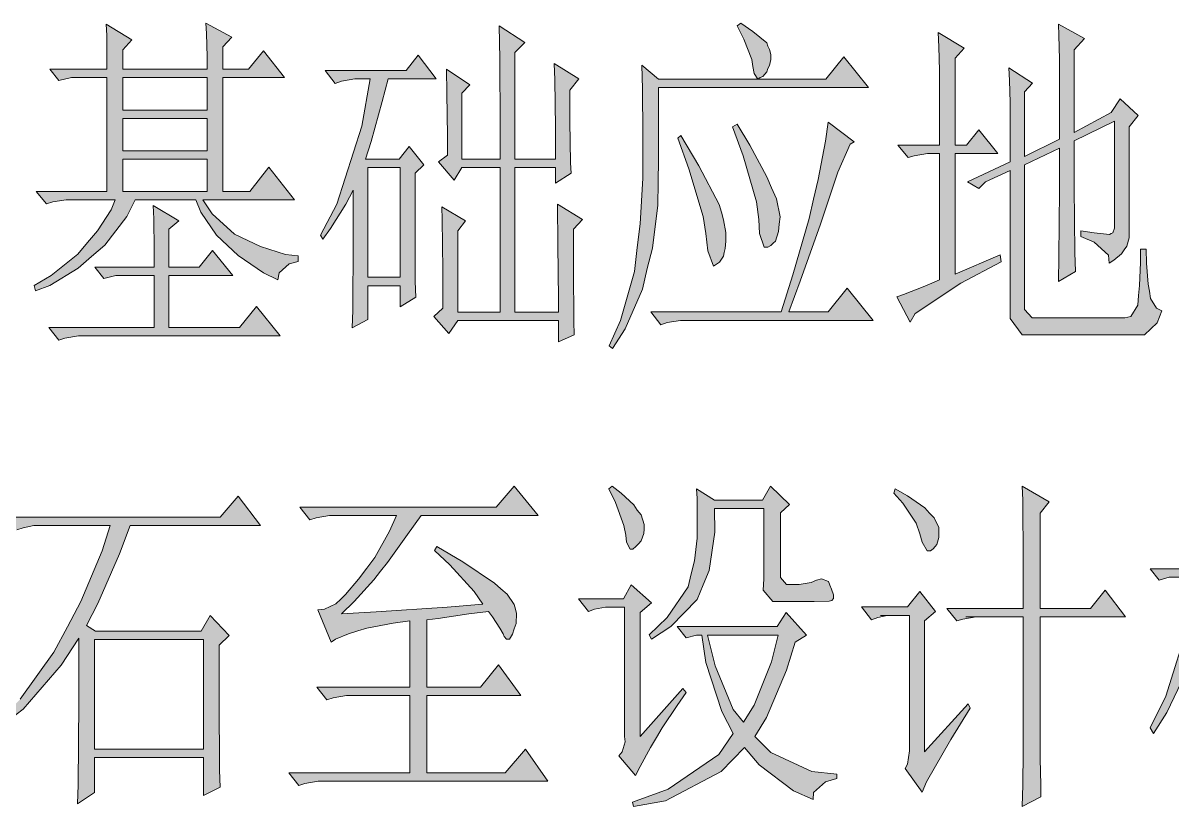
# Model space of a CAD drawing. Header units: millimetres. Extents: x 0 to 586, y 0 to 414.
# Drawn here: x 398.7 to 411.33, y 144.65 to 153.27 of the extents above; entities that cross this region are included whole.
import ezdxf

# ---------------------------------------------------------------- set-up
doc = ezdxf.new("R2010")
doc.units = ezdxf.units.MM

msp = doc.modelspace()

# ---------------------------------------------------------------- hatches: boundary and pattern name
h = msp.add_hatch(color=0)
h.paths.add_polyline_path([(400.723806, 152.763361), (400.723806, 152.900944), (400.71675, 153.154944), (400.709694, 153.271361), (400.995444, 153.116139), (400.896667, 153.010306), (400.896667, 152.763361), (401.178889, 152.763361), (401.341167, 152.964444), (401.574, 152.671639), (400.896667, 152.671639), (400.896667, 151.422806), (401.193, 151.422806), (401.401139, 151.687389), (401.683361, 151.331083), (400.674417, 151.331083), (400.776722, 151.175861), (401.023667, 150.953611), (401.168306, 150.883056), (401.309417, 150.816028), (401.584583, 150.731361), (401.722167, 150.713722), (401.722167, 150.65375), (401.623389, 150.629056), (401.514028, 150.530278), (401.499917, 150.452667), (401.341167, 150.530278), (401.062472, 150.71725), (400.946056, 150.830139), (400.826111, 150.943028), (400.65325, 151.1935), (400.600333, 151.331083), (399.933583, 151.331083), (399.841861, 151.147639), (399.598444, 150.833667), (399.453806, 150.706667), (399.305639, 150.579667), (398.995194, 150.389167), (398.836444, 150.329194), (398.822333, 150.389167), (399.009306, 150.498528), (399.302111, 150.734889), (399.407944, 150.861889), (399.517306, 150.988889), (399.669, 151.221722), (399.711333, 151.331083), (399.25625, 151.331083), (399.175111, 151.331083), (399.026944, 151.306389), (398.959917, 151.285222), (398.847028, 151.422806), (399.623139, 151.422806), (399.623139, 152.671639), (399.231556, 152.671639), (399.093972, 152.639889), (398.995194, 152.763361), (399.623139, 152.763361), (399.623139, 152.886833), (399.619611, 153.133778), (399.612556, 153.25725), (399.894778, 153.087917), (399.796, 152.978556), (399.796, 152.763361)])
h.paths.add_polyline_path([(399.796, 152.671639), (399.796, 152.315333), (400.723806, 152.315333), (400.723806, 152.671639)])
h.paths.add_polyline_path([(399.796, 152.223611), (399.796, 151.867306), (400.723806, 151.867306), (400.723806, 152.223611)])
h.paths.add_polyline_path([(399.796, 151.775583), (399.796, 151.422806), (400.723806, 151.422806), (400.723806, 151.775583)])
h = msp.add_hatch(color=0)
h.dxf.hatch_style = 2
h.paths.add_polyline_path([(404.547917, 151.775583), (404.547917, 152.124833), (404.540861, 152.646944), (404.533806, 152.826861), (404.805444, 152.657528), (404.706667, 152.534056), (404.706667, 152.191861), (404.713722, 151.736778), (404.720778, 151.623889), (404.547917, 151.514528), (404.547917, 151.683861), (404.103417, 151.683861), (404.103417, 150.096361), (404.583194, 150.096361), (404.583194, 150.241), (404.576139, 150.837194), (404.572611, 151.281694), (404.84425, 151.112361), (404.745472, 151.006528), (404.745472, 150.572611), (404.749, 149.994056), (404.756056, 149.849417), (404.583194, 149.771806), (404.583194, 150.004639), (403.475472, 150.004639), (403.376694, 149.863528), (403.214417, 150.0505), (403.313194, 150.142222), (403.313194, 150.5585), (403.306139, 151.112361), (403.302611, 151.253472), (403.560139, 151.09825), (403.475472, 150.988889), (403.475472, 150.096361), (403.941139, 150.096361), (403.941139, 151.683861), (403.521333, 151.683861), (403.436667, 151.546278), (403.263806, 151.747361), (403.362583, 151.821444), (403.362583, 152.029583), (403.355528, 152.502306), (403.352, 152.763361), (403.609528, 152.594028), (403.521333, 152.502306), (403.521333, 151.775583), (403.941139, 151.775583), (403.941139, 152.146), (403.937611, 152.879778), (403.930556, 153.239611), (404.212778, 153.056167), (404.103417, 152.946806), (404.103417, 151.775583)])
h = msp.add_hatch(color=0)
h.dxf.hatch_style = 2
h.paths.add_polyline_path([(406.583444, 153.271361), (406.7175, 153.179639), (406.869194, 153.052639), (406.883306, 153.017361), (406.900944, 152.982083), (406.915056, 152.925639), (406.915056, 152.900944), (406.915056, 152.869194), (406.900944, 152.805694), (406.883306, 152.770417), (406.869194, 152.735139), (406.826861, 152.68575), (406.798639, 152.671639), (406.770417, 152.654), (406.731611, 152.7175), (406.7175, 152.795111), (406.706917, 152.869194), (406.618722, 153.094972), (406.544639, 153.239611)])
h = msp.add_hatch(color=0)
h.dxf.hatch_style = 2
h.paths.add_polyline_path([(410.319361, 150.988889), (410.467528, 150.967722), (410.633333, 150.950083), (410.6545, 150.960667), (410.672139, 150.967722), (410.689778, 151.020639), (410.689778, 151.0665), (410.689778, 152.191861), (410.245278, 151.976667), (410.245278, 151.468667), (410.252333, 150.752528), (410.259389, 150.544389), (410.072417, 150.435028), (410.079472, 150.703139), (410.086528, 151.436917), (410.086528, 151.899056), (409.702, 151.715611), (409.702, 150.219833), (409.702, 150.124583), (409.783139, 150.032861), (409.864278, 150.032861), (410.802667, 150.032861), (410.869694, 150.0505), (410.947306, 150.173972), (410.954361, 150.279806), (410.964944, 150.389167), (410.975528, 150.643167), (410.975528, 150.787806), (411.0355, 150.787806), (411.042556, 150.636111), (411.060194, 150.403278), (411.074306, 150.325667), (411.084889, 150.248056), (411.151917, 150.142222), (411.208361, 150.110472), (411.158972, 149.979944), (411.017861, 149.849417), (410.926139, 149.849417), (409.800778, 149.849417), (409.673778, 149.849417), (409.54325, 150.025806), (409.54325, 150.202194), (409.54325, 151.652111), (409.271611, 151.528639), (409.197528, 151.454556), (409.074056, 151.528639), (409.54325, 151.747361), (409.54325, 152.301222), (409.54325, 152.4), (409.536194, 152.639889), (409.529139, 152.781), (409.790194, 152.611667), (409.702, 152.516417), (409.702, 151.807333), (410.086528, 151.994306), (410.086528, 152.735139), (410.086528, 152.872722), (410.079472, 153.133778), (410.072417, 153.25725), (410.358167, 153.102028), (410.245278, 152.978556), (410.245278, 152.068389), (410.6545, 152.287111), (410.753278, 152.438806), (410.950833, 152.255361), (410.852056, 152.131889), (410.852056, 150.960667), (410.852056, 150.911278), (410.823833, 150.823083), (410.795611, 150.78075), (410.767389, 150.738417), (410.682722, 150.667861), (410.629806, 150.636111), (410.62275, 150.720778), (410.467528, 150.865417), (410.319361, 150.928917)])
h = msp.add_hatch(color=0)
h.dxf.hatch_style = 2
h.paths.add_polyline_path([(408.94, 150.512639), (409.433889, 150.727833), (409.444472, 150.650222), (408.999972, 150.413861), (408.499028, 150.08225), (408.446111, 149.987), (408.297944, 150.265694), (408.372028, 150.290389), (408.604861, 150.382111), (408.767139, 150.452667), (408.767139, 151.839083), (408.71775, 151.839083), (408.636611, 151.839083), (408.488444, 151.814389), (408.421417, 151.793222), (408.308528, 151.930806), (408.767139, 151.930806), (408.767139, 152.639889), (408.767139, 152.74925), (408.760083, 153.010306), (408.753028, 153.165528), (409.038778, 152.996194), (408.94, 152.886833), (408.94, 151.930806), (409.063472, 151.930806), (409.197528, 152.100139), (409.409194, 151.839083), (408.94, 151.839083)])
h = msp.add_hatch(color=0)
h.paths.add_polyline_path([(403.006278, 151.623889), (403.006278, 151.112361), (403.009806, 150.435028), (403.016861, 150.262167), (402.844, 150.156333), (402.844, 150.385639), (402.487694, 150.385639), (402.487694, 150.015222), (402.314833, 149.9235), (402.321889, 150.117528), (402.325417, 150.872472), (402.325417, 151.436917), (402.247806, 151.281694), (402.078472, 151.013583), (401.993806, 150.897167), (401.969111, 150.943028), (402.149028, 151.281694), (402.420667, 152.138944), (402.512389, 152.657528), (402.424194, 152.657528), (402.346583, 152.657528), (402.198417, 152.632833), (402.127861, 152.608139), (402.0185, 152.74925), (402.9075, 152.74925), (403.041556, 152.918583), (403.239111, 152.657528), (402.709944, 152.657528), (402.646444, 152.410583), (402.522972, 151.969611), (402.463, 151.775583), (402.833417, 151.775583), (402.942778, 151.916694), (403.105056, 151.715611)])
h.paths.add_polyline_path([(402.487694, 151.683861), (402.487694, 150.480889), (402.844, 150.480889), (402.844, 151.683861)])
h = msp.add_hatch(color=0)
h.dxf.hatch_style = 2
h.paths.add_polyline_path([(405.496889, 152.809222), (405.680333, 152.654), (407.518306, 152.654), (407.715861, 152.900944), (407.9875, 152.562278), (405.680333, 152.562278), (405.680333, 152.294167), (405.680333, 151.772056), (405.676806, 151.521583), (405.673278, 151.271111), (405.613306, 150.798389), (405.556861, 150.576139), (405.503944, 150.350361), (405.313444, 149.912917), (405.175861, 149.697722), (405.140583, 149.725944), (405.264056, 150.004639), (405.41575, 150.544389), (405.4475, 150.805444), (405.47925, 151.0665), (405.507472, 151.567444), (405.507472, 151.807333), (405.507472, 152.047222), (405.503944, 152.548167)])
h = msp.add_hatch(color=0)
h.dxf.hatch_style = 2
h.paths.add_polyline_path([(405.595667, 150.099889), (407.027944, 150.099889), (407.154944, 150.505583), (407.334861, 151.126472), (407.38425, 151.338139), (407.433639, 151.553333), (407.514778, 151.973139), (407.543, 152.181278), (407.82875, 151.966083), (407.786417, 151.941389), (407.648833, 151.634472), (407.557111, 151.348722), (407.458333, 151.062972), (407.236083, 150.438556), (407.112611, 150.099889), (407.543, 150.099889), (407.754667, 150.360944), (408.036889, 150.004639), (406.001361, 150.004639), (405.92375, 150.004639), (405.775583, 149.983472), (405.705028, 149.958778)])
h = msp.add_hatch(color=0)
h.dxf.hatch_style = 2
h.paths.add_polyline_path([(406.544639, 152.160111), (406.682222, 151.930806), (406.869194, 151.581556), (406.922111, 151.461611), (406.975028, 151.341667), (407.017361, 151.144111), (407.006778, 151.062972), (406.999722, 150.981833), (406.964444, 150.876), (406.93975, 150.854833), (406.915056, 150.830139), (406.883306, 150.808972), (406.840972, 150.808972), (406.791583, 150.960667), (406.781, 151.115889), (406.756306, 151.306389), (406.611667, 151.814389), (406.49525, 152.131889)])
h = msp.add_hatch(color=0)
h.dxf.hatch_style = 2
h.paths.add_polyline_path([(405.927278, 152.036639), (406.124833, 151.7015), (406.347083, 151.278167), (406.371778, 151.1935), (406.396472, 151.108833), (406.421167, 150.97125), (406.421167, 150.914806), (406.421167, 150.876), (406.414111, 150.794861), (406.403528, 150.752528), (406.392944, 150.710194), (406.350611, 150.646694), (406.318861, 150.622), (406.283583, 150.600833), (406.223611, 150.770167), (406.198917, 150.960667), (406.170694, 151.147639), (406.015472, 151.66975), (405.892, 152.008417)])
h = msp.add_hatch(color=0)
h.dxf.hatch_style = 2
h.paths.add_polyline_path([(400.141722, 150.59025), (400.141722, 150.784278), (400.138194, 151.122944), (400.131139, 151.267583), (400.413361, 151.09825), (400.304, 151.006528), (400.304, 150.59025), (400.635611, 150.59025), (400.783778, 150.773694), (401.006028, 150.498528), (400.304, 150.498528), (400.304, 149.927028), (401.080111, 149.927028), (401.267083, 150.159861), (401.524611, 149.835306), (399.390306, 149.835306), (399.309167, 149.835306), (399.161, 149.810611), (399.093972, 149.789444), (398.984611, 149.927028), (400.141722, 149.927028), (400.141722, 150.498528), (399.721917, 150.498528), (399.587861, 150.466778), (399.489083, 150.59025)])
h = msp.add_hatch(color=0)
h.dxf.hatch_style = 2
h.paths.add_polyline_path([(411.769278, 146.720278), (411.769278, 145.887722), (411.776333, 144.899944), (411.783389, 144.744722), (411.585833, 144.653), (411.592889, 144.984611), (411.599944, 145.894778), (411.599944, 146.473333), (411.504694, 146.205222), (411.264806, 145.70075), (411.116639, 145.471444), (411.081361, 145.531417), (411.254222, 145.880667), (411.51175, 146.706167), (411.599944, 147.185944), (411.2895, 147.185944), (411.180139, 147.154194), (411.081361, 147.277667), (411.599944, 147.277667), (411.599944, 147.570472), (411.592889, 148.078472), (411.585833, 148.293667), (411.882167, 148.110222), (411.769278, 148.000861), (411.769278, 147.277667), (411.931556, 147.277667), (412.065611, 147.447), (412.277278, 147.185944), (411.769278, 147.185944), (411.769278, 146.797889), (411.889222, 146.720278), (412.044444, 146.58975), (412.086778, 146.536833), (412.125583, 146.480389), (412.164389, 146.388667), (412.164389, 146.349861), (412.164389, 146.328694), (412.14675, 146.261667), (412.129111, 146.219333), (412.111472, 146.177), (412.079722, 146.134667), (412.065611, 146.134667), (412.047972, 146.134667), (412.005639, 146.226389), (411.980944, 146.318111), (411.938611, 146.441583), (411.832778, 146.642667)])
h = msp.add_hatch(color=0)
h.dxf.hatch_style = 2
h.paths.add_polyline_path([(401.937361, 146.829639), (402.011444, 146.836694), (402.138444, 146.893139), (402.191361, 146.946056), (402.244278, 146.995444), (402.385389, 147.164778), (402.477111, 147.284722), (402.565306, 147.404667), (402.727583, 147.693944), (402.801667, 147.863278), (402.149028, 147.863278), (402.067889, 147.863278), (401.919722, 147.838583), (401.852694, 147.817417), (401.739806, 147.955), (403.898806, 147.955), (404.096361, 148.187833), (404.357417, 147.863278), (403.073306, 147.863278), (402.925139, 147.655139), (402.702889, 147.348222), (402.628806, 147.252972), (402.554722, 147.157722), (402.339528, 146.921361), (402.198417, 146.783778), (402.579417, 146.804944), (403.359056, 146.857861), (403.750639, 146.889611), (403.655389, 147.030722), (403.387278, 147.323528), (403.221472, 147.47875), (403.246167, 147.524611), (403.531917, 147.355278), (403.881167, 147.122444), (403.948194, 147.058944), (404.01875, 146.998972), (404.096361, 146.886083), (404.110472, 146.836694), (404.121056, 146.787306), (404.117528, 146.677944), (404.096361, 146.6215), (404.078722, 146.561528), (404.043444, 146.505083), (404.022278, 146.505083), (404.011694, 146.505083), (403.987, 146.536833), (403.972889, 146.565056), (403.937611, 146.628556), (403.856472, 146.752028), (403.814139, 146.812), (403.598944, 146.783778), (403.260278, 146.734389), (403.136806, 146.720278), (403.136806, 145.979444), (403.725944, 145.979444), (403.9235, 146.226389), (404.170444, 145.887722), (403.136806, 145.887722), (403.136806, 145.037528), (403.997583, 145.037528), (404.219833, 145.298583), (404.466778, 144.945806), (402.025556, 144.945806), (401.944417, 144.945806), (401.79625, 144.921111), (401.729222, 144.899944), (401.619861, 145.037528), (402.949833, 145.037528), (402.949833, 145.887722), (402.332472, 145.887722), (402.254861, 145.887722), (402.106694, 145.863028), (402.036139, 145.841861), (401.926778, 145.979444), (402.949833, 145.979444), (402.949833, 146.706167), (402.766389, 146.681472), (402.477111, 146.628556), (402.378333, 146.596806), (402.276028, 146.565056), (402.131389, 146.505083), (402.085528, 146.473333)])
h = msp.add_hatch(color=0)
h.dxf.hatch_style = 2
h.paths.add_polyline_path([(405.133528, 148.156083), (405.172333, 148.187833), (405.271111, 148.110222), (405.408694, 147.979694), (405.4475, 147.92325), (405.489833, 147.870333), (405.525111, 147.7645), (405.521583, 147.715111), (405.518056, 147.665722), (405.489833, 147.584583), (405.461611, 147.552833), (405.433389, 147.524611), (405.398111, 147.492861), (405.369889, 147.492861), (405.331083, 147.570472), (405.3205, 147.648083), (405.299333, 147.753917), (405.207611, 148.007917)])
h = msp.add_hatch(color=0)
h.dxf.hatch_style = 2
h.paths.add_polyline_path([(407.020889, 147.260028), (407.020889, 147.182417), (407.087917, 147.108333), (407.158472, 147.108333), (407.2255, 147.108333), (407.356028, 147.1295), (407.416, 147.154194), (407.472444, 147.168306), (407.546528, 147.140083), (407.564167, 147.09775), (407.581806, 147.055417), (407.602972, 146.991917), (407.602972, 146.967222), (407.602972, 146.953111), (407.585333, 146.931944), (407.571222, 146.928417), (407.553583, 146.924889), (407.391306, 146.921361), (407.243139, 146.921361), (407.045583, 146.921361), (406.936222, 146.921361), (406.830389, 147.044833), (406.837444, 147.168306), (406.837444, 147.940889), (406.294167, 147.940889), (406.301222, 147.679833), (406.237722, 147.260028), (406.170694, 147.101278), (406.103667, 146.942528), (405.817917, 146.646194), (405.602722, 146.505083), (405.578028, 146.554472), (405.775583, 146.744972), (406.008417, 147.080111), (406.040167, 147.22475), (406.075444, 147.365861), (406.107194, 147.616333), (406.107194, 147.725694), (406.107194, 147.831528), (406.103667, 148.05025), (406.096611, 148.156083), (406.294167, 148.032611), (406.823333, 148.032611), (406.911528, 148.187833), (407.119667, 147.98675), (407.020889, 147.895028)])
h = msp.add_hatch(color=0)
h.dxf.hatch_style = 2
h.paths.add_polyline_path([(409.684361, 146.84375), (409.684361, 147.358806), (409.680833, 148.032611), (409.673778, 148.187833), (409.970111, 148.014972), (409.871333, 147.8915), (409.871333, 146.84375), (410.425194, 146.84375), (410.587472, 147.044833), (410.809722, 146.752028), (409.871333, 146.752028), (409.871333, 145.347972), (409.871333, 145.19275), (409.878389, 144.907), (409.881917, 144.776472), (409.673778, 144.670639), (409.680833, 144.907), (409.684361, 145.270361), (409.684361, 145.393833), (409.684361, 146.752028), (409.056417, 146.752028), (409.243389, 146.752028), (409.169306, 146.752028), (409.024667, 146.727333), (408.957639, 146.706167), (408.848278, 146.84375)])
h = msp.add_hatch(color=0)
h.paths.add_polyline_path([(399.298583, 144.698861), (399.305639, 144.907), (399.312694, 145.817167), (399.312694, 146.519194), (399.118667, 146.219333), (398.702389, 145.739556), (398.473083, 145.563167), (398.448389, 145.609028), (398.670639, 145.848917), (399.041056, 146.363972), (399.189222, 146.642667), (399.337389, 146.921361), (399.570222, 147.475222), (399.658417, 147.753917), (398.868194, 147.753917), (398.818806, 147.753917), (398.702389, 147.729222), (398.631833, 147.708056), (398.522472, 147.845639), (400.864917, 147.845639), (401.062472, 148.074944), (401.309417, 147.753917), (399.877139, 147.753917), (399.760722, 147.443472), (399.520833, 146.896667), (399.397361, 146.656778), (399.496139, 146.593278), (400.656778, 146.593278), (400.755556, 146.766139), (400.963694, 146.547417), (400.854333, 146.441583), (400.854333, 145.848917), (400.857861, 145.069278), (400.864917, 144.882306), (400.681472, 144.790583), (400.681472, 145.206861), (399.485556, 145.206861), (399.485556, 144.822333)])
h.paths.add_polyline_path([(399.485556, 146.501556), (399.485556, 145.298583), (400.681472, 145.298583), (400.681472, 146.501556)])
h = msp.add_hatch(color=0)
h.dxf.hatch_style = 2
h.paths.add_polyline_path([(408.266194, 148.110222), (408.280306, 148.156083), (408.414361, 148.078472), (408.604861, 147.947944), (408.657778, 147.8915), (408.707167, 147.838583), (408.760083, 147.73275), (408.760083, 147.676306), (408.760083, 147.623389), (408.738917, 147.545778), (408.71775, 147.524611), (408.696583, 147.499917), (408.668361, 147.475222), (408.633083, 147.475222), (408.576639, 147.570472), (408.551944, 147.662194), (408.509611, 147.778611), (408.364972, 148.000861)])
h = msp.add_hatch(color=0)
h.dxf.hatch_style = 2
h.paths.add_polyline_path([(405.47925, 145.439694), (405.948444, 145.965333), (405.983722, 145.919472), (405.884944, 145.778361), (405.722667, 145.531417), (405.659167, 145.425583), (405.592139, 145.316222), (405.47925, 145.108083), (405.429861, 145.009306), (405.246417, 145.2245), (405.281694, 145.270361), (405.313444, 145.379722), (405.306389, 145.439694), (405.306389, 146.857861), (405.147639, 146.857861), (405.09825, 146.857861), (404.978306, 146.836694), (404.911278, 146.812), (404.801917, 146.949583), (405.295806, 146.949583), (405.380472, 147.104806), (405.602722, 146.903722), (405.47925, 146.797889)])
h = msp.add_hatch(color=0)
h.dxf.hatch_style = 2
h.paths.add_polyline_path([(408.601333, 145.270361), (409.081111, 145.796), (409.105806, 145.750139), (408.890611, 145.404417), (408.626028, 144.93875), (408.576639, 144.825861), (408.389667, 145.086917), (408.414361, 145.132778), (408.439056, 145.280944), (408.439056, 145.379722), (408.439056, 146.766139), (408.118028, 146.766139), (408.230917, 146.766139), (408.192111, 146.766139), (408.089806, 146.744972), (408.01925, 146.720278), (407.909889, 146.861389), (408.414361, 146.861389), (408.551944, 147.030722), (408.724806, 146.812), (408.601333, 146.706167)])
h = msp.add_hatch(color=0)
h.paths.add_polyline_path([(405.884944, 146.646194), (406.985611, 146.646194), (407.084389, 146.797889), (407.306639, 146.550944), (407.183167, 146.473333), (407.087917, 146.166417), (406.865667, 145.647833), (406.738667, 145.439694), (406.915056, 145.263306), (407.366611, 145.055167), (407.63825, 145.023417), (407.63825, 144.977556), (407.514778, 144.93875), (407.38425, 144.822333), (407.380722, 144.744722), (407.162, 144.839972), (406.788056, 145.125722), (406.625778, 145.316222), (406.36825, 145.055167), (405.757944, 144.730611), (405.405167, 144.670639), (405.394583, 144.7165), (405.786167, 144.861139), (406.343556, 145.238611), (406.502306, 145.471444), (406.375306, 145.711333), (406.202444, 146.251083), (406.156583, 146.550944), (406.096611, 146.550944), (405.983722, 146.522722)])
h.paths.add_polyline_path([(406.220083, 146.550944), (406.30475, 146.212278), (406.502306, 145.736028), (406.615194, 145.594917), (406.731611, 145.781889), (406.922111, 146.258139), (406.996194, 146.550944)])

# ---------------------------------------------------------------- linework, layer by layer
at = {"color": 0, "lineweight": 0}
for points in [[(400.723806, 152.763361), (400.723806, 152.900944), (400.71675, 153.154944), (400.709694, 153.271361), (400.995444, 153.116139), (400.896667, 153.010306), (400.896667, 152.763361), (401.178889, 152.763361), (401.341167, 152.964444), (401.574, 152.671639), (400.896667, 152.671639), (400.896667, 151.422806), (401.193, 151.422806), (401.401139, 151.687389), (401.683361, 151.331083), (400.674417, 151.331083), (400.776722, 151.175861), (401.023667, 150.953611), (401.168306, 150.883056), (401.309417, 150.816028), (401.584583, 150.731361), (401.722167, 150.713722), (401.722167, 150.65375), (401.623389, 150.629056), (401.514028, 150.530278), (401.499917, 150.452667), (401.341167, 150.530278), (401.062472, 150.71725), (400.946056, 150.830139), (400.826111, 150.943028), (400.65325, 151.1935), (400.600333, 151.331083), (399.933583, 151.331083), (399.841861, 151.147639), (399.598444, 150.833667), (399.453806, 150.706667), (399.305639, 150.579667), (398.995194, 150.389167), (398.836444, 150.329194), (398.822333, 150.389167), (399.009306, 150.498528), (399.302111, 150.734889), (399.407944, 150.861889), (399.517306, 150.988889), (399.669, 151.221722), (399.711333, 151.331083), (399.25625, 151.331083), (399.175111, 151.331083), (399.026944, 151.306389), (398.959917, 151.285222), (398.847028, 151.422806), (399.623139, 151.422806), (399.623139, 152.671639), (399.231556, 152.671639), (399.093972, 152.639889), (398.995194, 152.763361), (399.623139, 152.763361), (399.623139, 152.886833), (399.619611, 153.133778), (399.612556, 153.25725), (399.894778, 153.087917), (399.796, 152.978556), (399.796, 152.763361)], [(404.547917, 151.775583), (404.547917, 152.124833), (404.540861, 152.646944), (404.533806, 152.826861), (404.805444, 152.657528), (404.706667, 152.534056), (404.706667, 152.191861), (404.713722, 151.736778), (404.720778, 151.623889), (404.547917, 151.514528), (404.547917, 151.683861), (404.103417, 151.683861), (404.103417, 150.096361), (404.583194, 150.096361), (404.583194, 150.241), (404.576139, 150.837194), (404.572611, 151.281694), (404.84425, 151.112361), (404.745472, 151.006528), (404.745472, 150.572611), (404.749, 149.994056), (404.756056, 149.849417), (404.583194, 149.771806), (404.583194, 150.004639), (403.475472, 150.004639), (403.376694, 149.863528), (403.214417, 150.0505), (403.313194, 150.142222), (403.313194, 150.5585), (403.306139, 151.112361), (403.302611, 151.253472), (403.560139, 151.09825), (403.475472, 150.988889), (403.475472, 150.096361), (403.941139, 150.096361), (403.941139, 151.683861), (403.521333, 151.683861), (403.436667, 151.546278), (403.263806, 151.747361), (403.362583, 151.821444), (403.362583, 152.029583), (403.355528, 152.502306), (403.352, 152.763361), (403.609528, 152.594028), (403.521333, 152.502306), (403.521333, 151.775583), (403.941139, 151.775583), (403.941139, 152.146), (403.937611, 152.879778), (403.930556, 153.239611), (404.212778, 153.056167), (404.103417, 152.946806), (404.103417, 151.775583)], [(406.583444, 153.271361), (406.7175, 153.179639), (406.869194, 153.052639), (406.883306, 153.017361), (406.900944, 152.982083), (406.915056, 152.925639), (406.915056, 152.900944), (406.915056, 152.869194), (406.900944, 152.805694), (406.883306, 152.770417), (406.869194, 152.735139), (406.826861, 152.68575), (406.798639, 152.671639), (406.770417, 152.654), (406.731611, 152.7175), (406.7175, 152.795111), (406.706917, 152.869194), (406.618722, 153.094972), (406.544639, 153.239611)], [(410.319361, 150.988889), (410.467528, 150.967722), (410.633333, 150.950083), (410.6545, 150.960667), (410.672139, 150.967722), (410.689778, 151.020639), (410.689778, 151.0665), (410.689778, 152.191861), (410.245278, 151.976667), (410.245278, 151.468667), (410.252333, 150.752528), (410.259389, 150.544389), (410.072417, 150.435028), (410.079472, 150.703139), (410.086528, 151.436917), (410.086528, 151.899056), (409.702, 151.715611), (409.702, 150.219833), (409.702, 150.124583), (409.783139, 150.032861), (409.864278, 150.032861), (410.802667, 150.032861), (410.869694, 150.0505), (410.947306, 150.173972), (410.954361, 150.279806), (410.964944, 150.389167), (410.975528, 150.643167), (410.975528, 150.787806), (411.0355, 150.787806), (411.042556, 150.636111), (411.060194, 150.403278), (411.074306, 150.325667), (411.084889, 150.248056), (411.151917, 150.142222), (411.208361, 150.110472), (411.158972, 149.979944), (411.017861, 149.849417), (410.926139, 149.849417), (409.800778, 149.849417), (409.673778, 149.849417), (409.54325, 150.025806), (409.54325, 150.202194), (409.54325, 151.652111), (409.271611, 151.528639), (409.197528, 151.454556), (409.074056, 151.528639), (409.54325, 151.747361), (409.54325, 152.301222), (409.54325, 152.4), (409.536194, 152.639889), (409.529139, 152.781), (409.790194, 152.611667), (409.702, 152.516417), (409.702, 151.807333), (410.086528, 151.994306), (410.086528, 152.735139), (410.086528, 152.872722), (410.079472, 153.133778), (410.072417, 153.25725), (410.358167, 153.102028), (410.245278, 152.978556), (410.245278, 152.068389), (410.6545, 152.287111), (410.753278, 152.438806), (410.950833, 152.255361), (410.852056, 152.131889), (410.852056, 150.960667), (410.852056, 150.911278), (410.823833, 150.823083), (410.795611, 150.78075), (410.767389, 150.738417), (410.682722, 150.667861), (410.629806, 150.636111), (410.62275, 150.720778), (410.467528, 150.865417), (410.319361, 150.928917)], [(408.94, 150.512639), (409.433889, 150.727833), (409.444472, 150.650222), (408.999972, 150.413861), (408.499028, 150.08225), (408.446111, 149.987), (408.297944, 150.265694), (408.372028, 150.290389), (408.604861, 150.382111), (408.767139, 150.452667), (408.767139, 151.839083), (408.71775, 151.839083), (408.636611, 151.839083), (408.488444, 151.814389), (408.421417, 151.793222), (408.308528, 151.930806), (408.767139, 151.930806), (408.767139, 152.639889), (408.767139, 152.74925), (408.760083, 153.010306), (408.753028, 153.165528), (409.038778, 152.996194), (408.94, 152.886833), (408.94, 151.930806), (409.063472, 151.930806), (409.197528, 152.100139), (409.409194, 151.839083), (408.94, 151.839083)], [(403.006278, 151.623889), (403.006278, 151.112361), (403.009806, 150.435028), (403.016861, 150.262167), (402.844, 150.156333), (402.844, 150.385639), (402.487694, 150.385639), (402.487694, 150.015222), (402.314833, 149.9235), (402.321889, 150.117528), (402.325417, 150.872472), (402.325417, 151.436917), (402.247806, 151.281694), (402.078472, 151.013583), (401.993806, 150.897167), (401.969111, 150.943028), (402.149028, 151.281694), (402.420667, 152.138944), (402.512389, 152.657528), (402.424194, 152.657528), (402.346583, 152.657528), (402.198417, 152.632833), (402.127861, 152.608139), (402.0185, 152.74925), (402.9075, 152.74925), (403.041556, 152.918583), (403.239111, 152.657528), (402.709944, 152.657528), (402.646444, 152.410583), (402.522972, 151.969611), (402.463, 151.775583), (402.833417, 151.775583), (402.942778, 151.916694), (403.105056, 151.715611)], [(405.496889, 152.809222), (405.680333, 152.654), (407.518306, 152.654), (407.715861, 152.900944), (407.9875, 152.562278), (405.680333, 152.562278), (405.680333, 152.294167), (405.680333, 151.772056), (405.676806, 151.521583), (405.673278, 151.271111), (405.613306, 150.798389), (405.556861, 150.576139), (405.503944, 150.350361), (405.313444, 149.912917), (405.175861, 149.697722), (405.140583, 149.725944), (405.264056, 150.004639), (405.41575, 150.544389), (405.4475, 150.805444), (405.47925, 151.0665), (405.507472, 151.567444), (405.507472, 151.807333), (405.507472, 152.047222), (405.503944, 152.548167)], [(399.796, 152.671639), (399.796, 152.315333), (400.723806, 152.315333), (400.723806, 152.671639)], [(399.796, 152.223611), (399.796, 151.867306), (400.723806, 151.867306), (400.723806, 152.223611)], [(405.595667, 150.099889), (407.027944, 150.099889), (407.154944, 150.505583), (407.334861, 151.126472), (407.38425, 151.338139), (407.433639, 151.553333), (407.514778, 151.973139), (407.543, 152.181278), (407.82875, 151.966083), (407.786417, 151.941389), (407.648833, 151.634472), (407.557111, 151.348722), (407.458333, 151.062972), (407.236083, 150.438556), (407.112611, 150.099889), (407.543, 150.099889), (407.754667, 150.360944), (408.036889, 150.004639), (406.001361, 150.004639), (405.92375, 150.004639), (405.775583, 149.983472), (405.705028, 149.958778)], [(406.544639, 152.160111), (406.682222, 151.930806), (406.869194, 151.581556), (406.922111, 151.461611), (406.975028, 151.341667), (407.017361, 151.144111), (407.006778, 151.062972), (406.999722, 150.981833), (406.964444, 150.876), (406.93975, 150.854833), (406.915056, 150.830139), (406.883306, 150.808972), (406.840972, 150.808972), (406.791583, 150.960667), (406.781, 151.115889), (406.756306, 151.306389), (406.611667, 151.814389), (406.49525, 152.131889)], [(405.927278, 152.036639), (406.124833, 151.7015), (406.347083, 151.278167), (406.371778, 151.1935), (406.396472, 151.108833), (406.421167, 150.97125), (406.421167, 150.914806), (406.421167, 150.876), (406.414111, 150.794861), (406.403528, 150.752528), (406.392944, 150.710194), (406.350611, 150.646694), (406.318861, 150.622), (406.283583, 150.600833), (406.223611, 150.770167), (406.198917, 150.960667), (406.170694, 151.147639), (406.015472, 151.66975), (405.892, 152.008417)], [(399.796, 151.775583), (399.796, 151.422806), (400.723806, 151.422806), (400.723806, 151.775583)], [(402.487694, 151.683861), (402.487694, 150.480889), (402.844, 150.480889), (402.844, 151.683861)], [(400.141722, 150.59025), (400.141722, 150.784278), (400.138194, 151.122944), (400.131139, 151.267583), (400.413361, 151.09825), (400.304, 151.006528), (400.304, 150.59025), (400.635611, 150.59025), (400.783778, 150.773694), (401.006028, 150.498528), (400.304, 150.498528), (400.304, 149.927028), (401.080111, 149.927028), (401.267083, 150.159861), (401.524611, 149.835306), (399.390306, 149.835306), (399.309167, 149.835306), (399.161, 149.810611), (399.093972, 149.789444), (398.984611, 149.927028), (400.141722, 149.927028), (400.141722, 150.498528), (399.721917, 150.498528), (399.587861, 150.466778), (399.489083, 150.59025)], [(401.937361, 146.829639), (402.011444, 146.836694), (402.138444, 146.893139), (402.191361, 146.946056), (402.244278, 146.995444), (402.385389, 147.164778), (402.477111, 147.284722), (402.565306, 147.404667), (402.727583, 147.693944), (402.801667, 147.863278), (402.149028, 147.863278), (402.067889, 147.863278), (401.919722, 147.838583), (401.852694, 147.817417), (401.739806, 147.955), (403.898806, 147.955), (404.096361, 148.187833), (404.357417, 147.863278), (403.073306, 147.863278), (402.925139, 147.655139), (402.702889, 147.348222), (402.628806, 147.252972), (402.554722, 147.157722), (402.339528, 146.921361), (402.198417, 146.783778), (402.579417, 146.804944), (403.359056, 146.857861), (403.750639, 146.889611), (403.655389, 147.030722), (403.387278, 147.323528), (403.221472, 147.47875), (403.246167, 147.524611), (403.531917, 147.355278), (403.881167, 147.122444), (403.948194, 147.058944), (404.01875, 146.998972), (404.096361, 146.886083), (404.110472, 146.836694), (404.121056, 146.787306), (404.117528, 146.677944), (404.096361, 146.6215), (404.078722, 146.561528), (404.043444, 146.505083), (404.022278, 146.505083), (404.011694, 146.505083), (403.987, 146.536833), (403.972889, 146.565056), (403.937611, 146.628556), (403.856472, 146.752028), (403.814139, 146.812), (403.598944, 146.783778), (403.260278, 146.734389), (403.136806, 146.720278), (403.136806, 145.979444), (403.725944, 145.979444), (403.9235, 146.226389), (404.170444, 145.887722), (403.136806, 145.887722), (403.136806, 145.037528), (403.997583, 145.037528), (404.219833, 145.298583), (404.466778, 144.945806), (402.025556, 144.945806), (401.944417, 144.945806), (401.79625, 144.921111), (401.729222, 144.899944), (401.619861, 145.037528), (402.949833, 145.037528), (402.949833, 145.887722), (402.332472, 145.887722), (402.254861, 145.887722), (402.106694, 145.863028), (402.036139, 145.841861), (401.926778, 145.979444), (402.949833, 145.979444), (402.949833, 146.706167), (402.766389, 146.681472), (402.477111, 146.628556), (402.378333, 146.596806), (402.276028, 146.565056), (402.131389, 146.505083), (402.085528, 146.473333)], [(405.133528, 148.156083), (405.172333, 148.187833), (405.271111, 148.110222), (405.408694, 147.979694), (405.4475, 147.92325), (405.489833, 147.870333), (405.525111, 147.7645), (405.521583, 147.715111), (405.518056, 147.665722), (405.489833, 147.584583), (405.461611, 147.552833), (405.433389, 147.524611), (405.398111, 147.492861), (405.369889, 147.492861), (405.331083, 147.570472), (405.3205, 147.648083), (405.299333, 147.753917), (405.207611, 148.007917)], [(407.020889, 147.260028), (407.020889, 147.182417), (407.087917, 147.108333), (407.158472, 147.108333), (407.2255, 147.108333), (407.356028, 147.1295), (407.416, 147.154194), (407.472444, 147.168306), (407.546528, 147.140083), (407.564167, 147.09775), (407.581806, 147.055417), (407.602972, 146.991917), (407.602972, 146.967222), (407.602972, 146.953111), (407.585333, 146.931944), (407.571222, 146.928417), (407.553583, 146.924889), (407.391306, 146.921361), (407.243139, 146.921361), (407.045583, 146.921361), (406.936222, 146.921361), (406.830389, 147.044833), (406.837444, 147.168306), (406.837444, 147.940889), (406.294167, 147.940889), (406.301222, 147.679833), (406.237722, 147.260028), (406.170694, 147.101278), (406.103667, 146.942528), (405.817917, 146.646194), (405.602722, 146.505083), (405.578028, 146.554472), (405.775583, 146.744972), (406.008417, 147.080111), (406.040167, 147.22475), (406.075444, 147.365861), (406.107194, 147.616333), (406.107194, 147.725694), (406.107194, 147.831528), (406.103667, 148.05025), (406.096611, 148.156083), (406.294167, 148.032611), (406.823333, 148.032611), (406.911528, 148.187833), (407.119667, 147.98675), (407.020889, 147.895028)], [(409.684361, 146.84375), (409.684361, 147.358806), (409.680833, 148.032611), (409.673778, 148.187833), (409.970111, 148.014972), (409.871333, 147.8915), (409.871333, 146.84375), (410.425194, 146.84375), (410.587472, 147.044833), (410.809722, 146.752028), (409.871333, 146.752028), (409.871333, 145.347972), (409.871333, 145.19275), (409.878389, 144.907), (409.881917, 144.776472), (409.673778, 144.670639), (409.680833, 144.907), (409.684361, 145.270361), (409.684361, 145.393833), (409.684361, 146.752028), (409.056417, 146.752028), (409.243389, 146.752028), (409.169306, 146.752028), (409.024667, 146.727333), (408.957639, 146.706167), (408.848278, 146.84375)], [(408.266194, 148.110222), (408.280306, 148.156083), (408.414361, 148.078472), (408.604861, 147.947944), (408.657778, 147.8915), (408.707167, 147.838583), (408.760083, 147.73275), (408.760083, 147.676306), (408.760083, 147.623389), (408.738917, 147.545778), (408.71775, 147.524611), (408.696583, 147.499917), (408.668361, 147.475222), (408.633083, 147.475222), (408.576639, 147.570472), (408.551944, 147.662194), (408.509611, 147.778611), (408.364972, 148.000861)], [(405.47925, 145.439694), (405.948444, 145.965333), (405.983722, 145.919472), (405.884944, 145.778361), (405.722667, 145.531417), (405.659167, 145.425583), (405.592139, 145.316222), (405.47925, 145.108083), (405.429861, 145.009306), (405.246417, 145.2245), (405.281694, 145.270361), (405.313444, 145.379722), (405.306389, 145.439694), (405.306389, 146.857861), (405.147639, 146.857861), (405.09825, 146.857861), (404.978306, 146.836694), (404.911278, 146.812), (404.801917, 146.949583), (405.295806, 146.949583), (405.380472, 147.104806), (405.602722, 146.903722), (405.47925, 146.797889)], [(408.601333, 145.270361), (409.081111, 145.796), (409.105806, 145.750139), (408.890611, 145.404417), (408.626028, 144.93875), (408.576639, 144.825861), (408.389667, 145.086917), (408.414361, 145.132778), (408.439056, 145.280944), (408.439056, 145.379722), (408.439056, 146.766139), (408.118028, 146.766139), (408.230917, 146.766139), (408.192111, 146.766139), (408.089806, 146.744972), (408.01925, 146.720278), (407.909889, 146.861389), (408.414361, 146.861389), (408.551944, 147.030722), (408.724806, 146.812), (408.601333, 146.706167)], [(405.884944, 146.646194), (406.985611, 146.646194), (407.084389, 146.797889), (407.306639, 146.550944), (407.183167, 146.473333), (407.087917, 146.166417), (406.865667, 145.647833), (406.738667, 145.439694), (406.915056, 145.263306), (407.366611, 145.055167), (407.63825, 145.023417), (407.63825, 144.977556), (407.514778, 144.93875), (407.38425, 144.822333), (407.380722, 144.744722), (407.162, 144.839972), (406.788056, 145.125722), (406.625778, 145.316222), (406.36825, 145.055167), (405.757944, 144.730611), (405.405167, 144.670639), (405.394583, 144.7165), (405.786167, 144.861139), (406.343556, 145.238611), (406.502306, 145.471444), (406.375306, 145.711333), (406.202444, 146.251083), (406.156583, 146.550944), (406.096611, 146.550944), (405.983722, 146.522722)], [(406.220083, 146.550944), (406.30475, 146.212278), (406.502306, 145.736028), (406.615194, 145.594917), (406.731611, 145.781889), (406.922111, 146.258139), (406.996194, 146.550944)], [(399.485556, 146.501556), (399.485556, 145.298583), (400.681472, 145.298583), (400.681472, 146.501556)]]:
    msp.add_lwpolyline(points, close=True, dxfattribs=at)
for points in [[(398.522472, 147.845639), (400.864917, 147.845639), (401.062472, 148.074944), (401.309417, 147.753917), (399.877139, 147.753917), (399.760722, 147.443472), (399.520833, 146.896667), (399.397361, 146.656778), (399.496139, 146.593278), (400.656778, 146.593278), (400.755556, 146.766139), (400.963694, 146.547417), (400.854333, 146.441583), (400.854333, 145.848917), (400.857861, 145.069278), (400.864917, 144.882306), (400.681472, 144.790583), (400.681472, 145.206861), (399.485556, 145.206861), (399.485556, 144.822333), (399.298583, 144.698861), (399.305639, 144.907), (399.312694, 145.817167), (399.312694, 146.519194), (399.118667, 146.219333), (398.702389, 145.739556), (398.473083, 145.563167)], [(398.670639, 145.848917), (399.041056, 146.363972), (399.189222, 146.642667), (399.337389, 146.921361), (399.570222, 147.475222), (399.658417, 147.753917), (398.868194, 147.753917), (398.818806, 147.753917), (398.702389, 147.729222), (398.631833, 147.708056)], [(411.599944, 147.185944), (411.2895, 147.185944), (411.180139, 147.154194), (411.081361, 147.277667), (411.599944, 147.277667)], [(411.504694, 146.205222), (411.264806, 145.70075), (411.116639, 145.471444), (411.081361, 145.531417), (411.254222, 145.880667), (411.51175, 146.706167)]]:
    msp.add_lwpolyline(points, dxfattribs=at)

doc.saveas('drawing.dxf')
